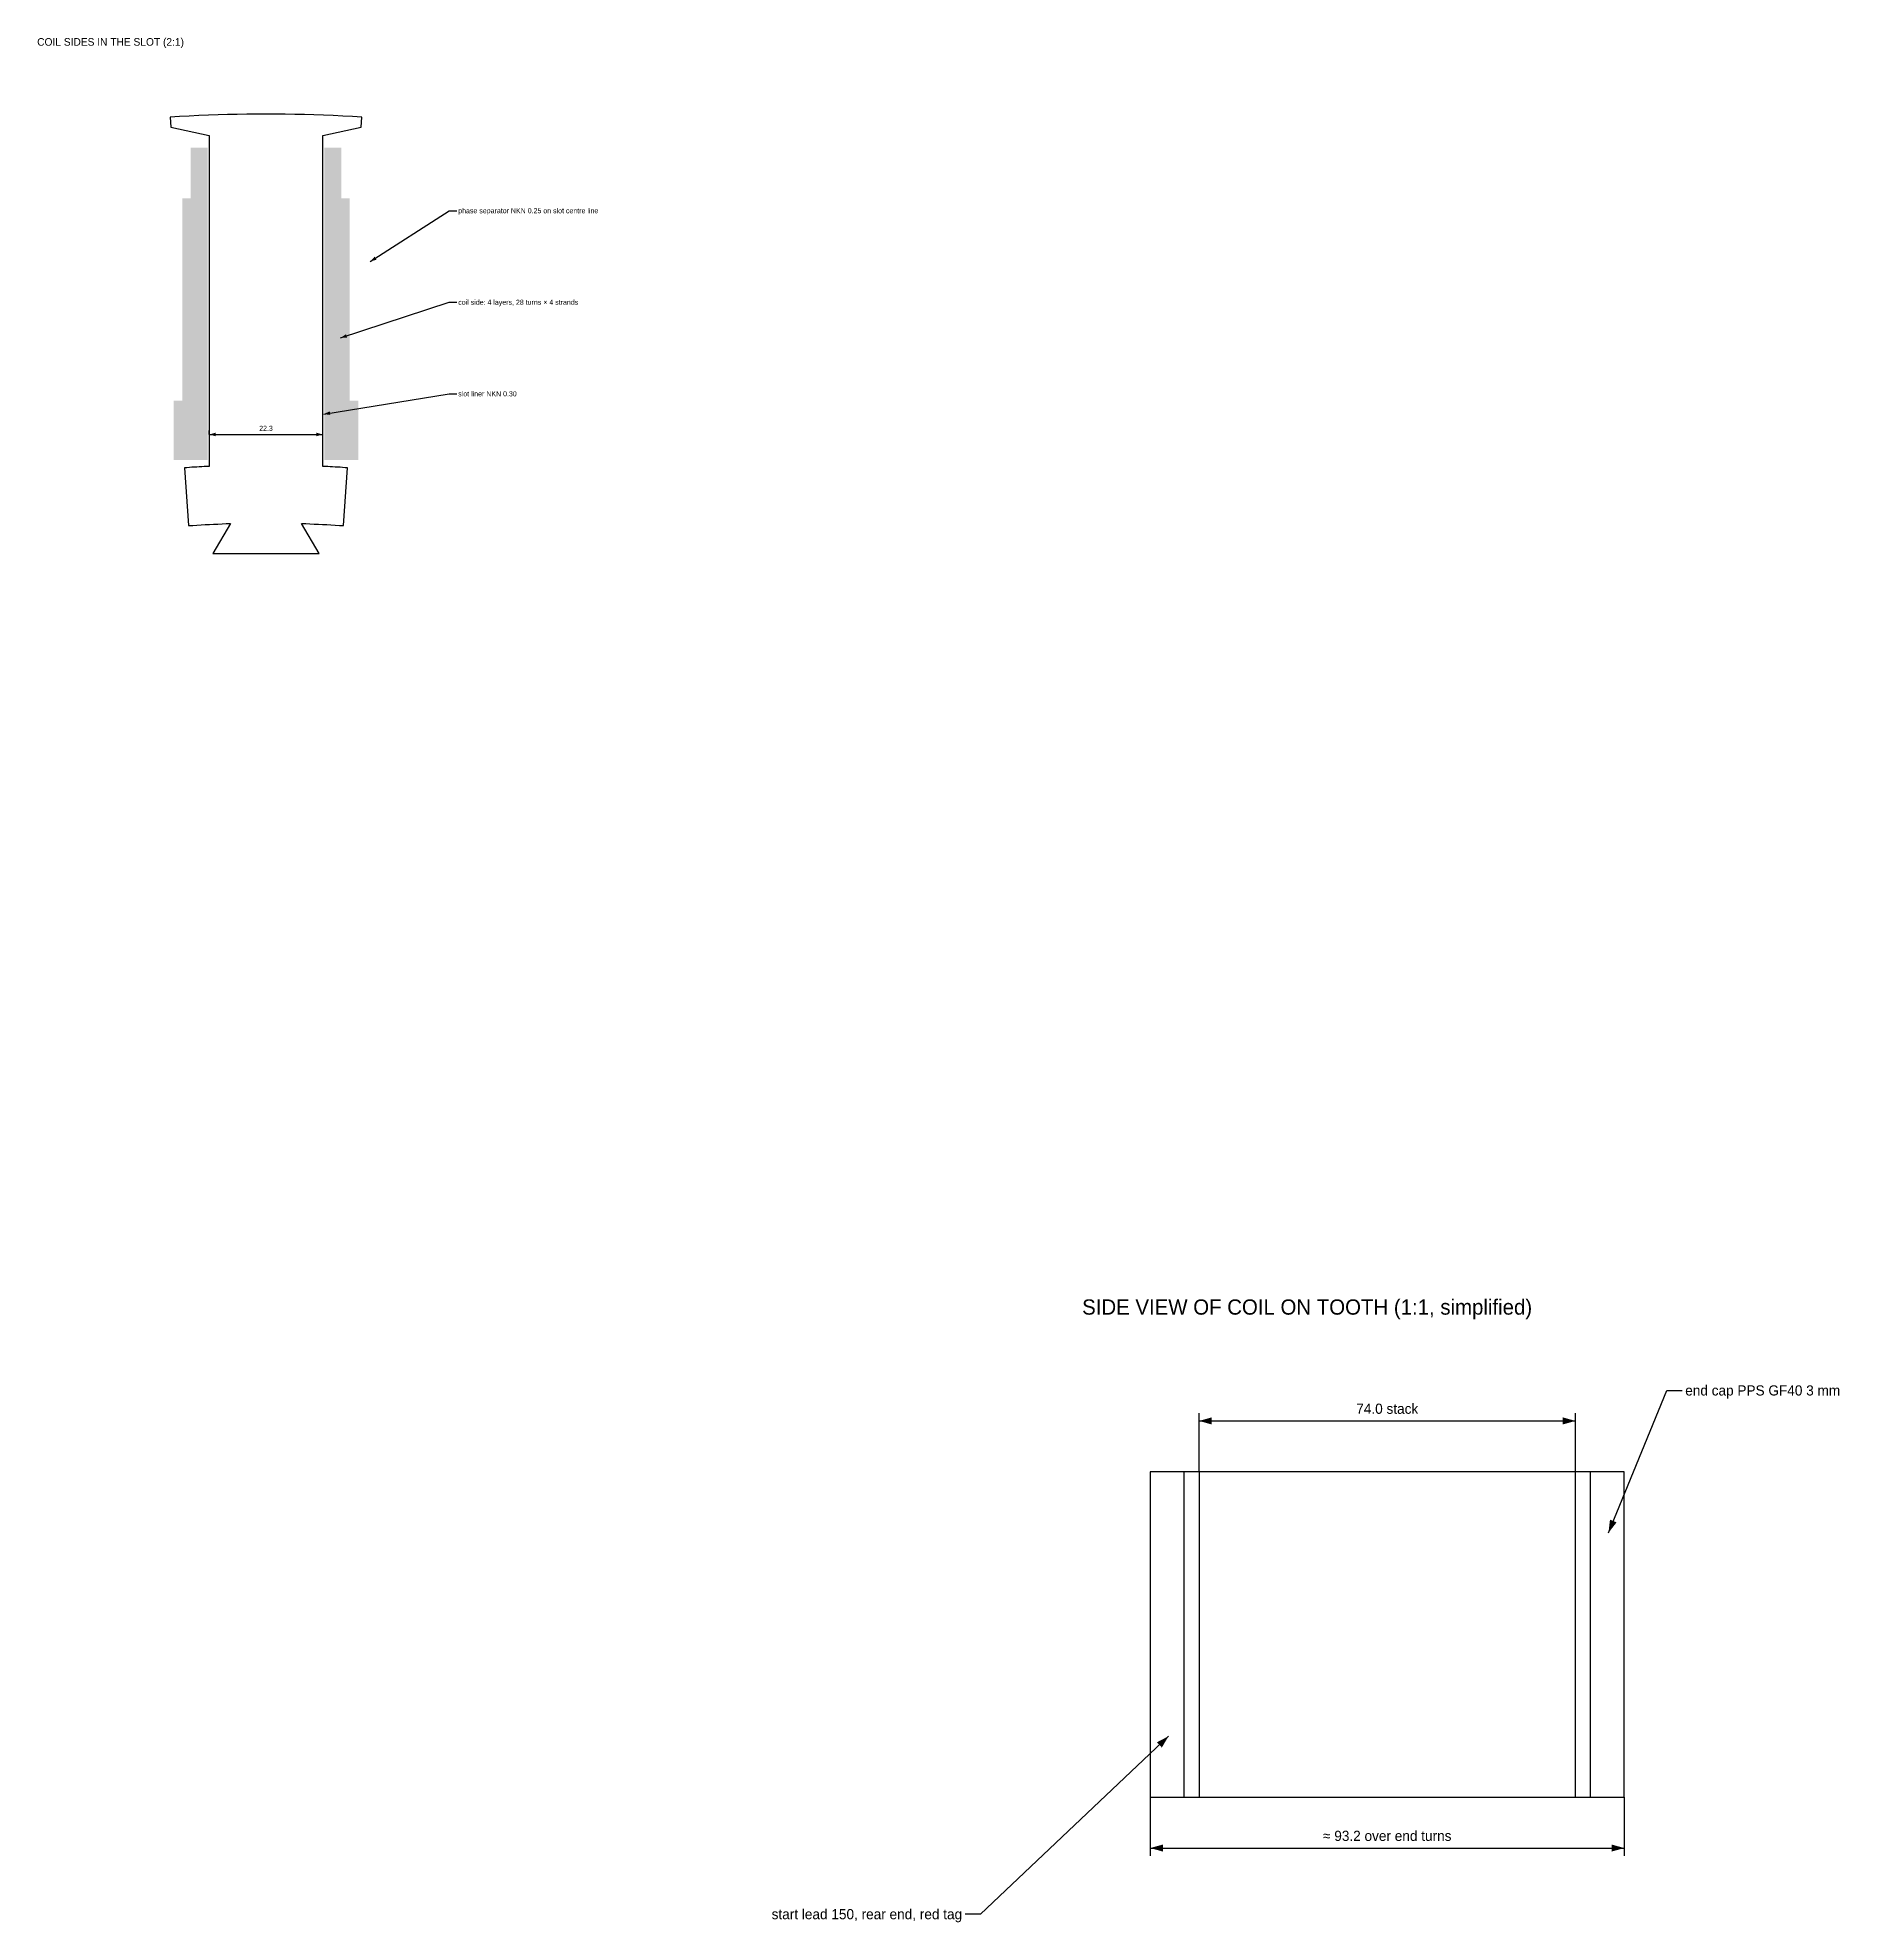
# Model space of a CAD drawing. Header units: millimetres. Extents: x -26 to 328, y -57 to 314.
import ezdxf
from ezdxf.enums import TextEntityAlignment as Align

# ---------------------------------------------------------------- set-up
doc = ezdxf.new("R2010")
doc.units = ezdxf.units.MM
for name, color, linetype in [('DIM', 3, 'Continuous'), ('OUTLINE', 7, 'Continuous'), ('TEXT', 3, 'Continuous')]:
    doc.layers.add(name, color=color, linetype=linetype)

msp = doc.modelspace()

# ---------------------------------------------------------------- hatches: boundary and pattern name
at = {"layer": 'DIM'}
for points in [[(5.7, 231), (4.04, 231), (4.04, 292.42), (5.7, 292.42)], [(7.36, 231), (5.7, 231), (5.7, 292.42), (7.36, 292.42)], [(30.36, 231), (32.02, 231), (32.02, 292.42), (30.36, 292.42)], [(32.02, 231), (33.68, 231), (33.68, 292.42), (32.02, 292.42)], [(4.04, 231), (2.38, 231), (2.38, 282.46), (4.04, 282.46)], [(33.68, 231), (35.34, 231), (35.34, 282.46), (33.68, 282.46)], [(39.36, 270), (40.6, 270.38), (40.22, 270.97)], [(33.51, 255), (34.81, 255.06), (34.59, 255.72)], [(2.38, 231), (0.72, 231), (0.72, 242.62), (2.38, 242.62)], [(35.34, 231), (37, 231), (37, 242.62), (35.34, 242.62)], [(30.21, 240), (31.5, 239.85), (31.39, 240.55)], [(7.71, 236), (8.96, 235.65), (8.96, 236.35)], [(30.01, 236), (28.76, 236.35), (28.76, 235.65)], [(202.36, 42), (204.86, 41.3), (204.86, 42.7)], [(276.36, 42), (273.86, 42.7), (273.86, 41.3)], [(282.86, 20), (284.46, 22.05), (283.16, 22.58)], [(196.36, -20), (194.06, -21.21), (195.03, -22.23)], [(192.76, -42), (195.26, -42.7), (195.26, -41.3)], [(285.96, -42), (283.46, -41.3), (283.46, -42.7)]]:
    msp.add_hatch(color=7, dxfattribs=at).paths.add_polyline_path(points)

# ---------------------------------------------------------------- linework, layer by layer
for p, q in [((39.36, 270), (54.86, 280)), ((54.86, 280), (56.36, 280)), ((33.51, 255), (54.86, 262)), ((54.86, 262), (56.36, 262)), ((30.21, 240), (54.86, 244)), ((54.86, 244), (56.36, 244)), ((7.71, 236), (7.71, 236.75)), ((7.71, 236), (30.01, 236)), ((30.01, 236), (30.01, 236.75)), ((282.86, 20), (294.36, 48)), ((294.36, 48), (297.36, 48)), ((202.36, 32), (202.36, 43.5)), ((202.36, 42), (276.36, 42)), ((276.36, 32), (276.36, 43.5)), ((196.36, -20), (159.36, -55)), ((192.76, -32), (192.76, -43.5)), ((285.96, -32), (285.96, -43.5)), ((192.76, -42), (285.96, -42)), ((159.36, -55), (156.36, -55))]:
    msp.add_line(p, q, dxfattribs=at)
at = {"layer": 'OUTLINE'}
for points in [[(18.86, 212.6), (29.32, 212.6), (25.86, 218.49), (26.69, 218.46), (27.51, 218.43), (28.34, 218.39), (29.16, 218.36), (29.99, 218.32), (30.81, 218.27), (31.64, 218.23), (32.46, 218.18), (33.29, 218.12), (34.11, 218.07), (34.91, 229.44), (34.42, 229.47), (33.93, 229.51), (33.44, 229.54), (32.95, 229.57), (32.46, 229.6), (31.97, 229.63), (31.48, 229.65), (30.99, 229.68), (30.5, 229.71), (30.01, 229.73), (30.01, 294.79), (37.58, 296.41), (37.72, 298.4), (35.84, 298.52), (33.95, 298.62), (32.07, 298.71), (30.18, 298.79), (28.3, 298.85), (26.41, 298.9), (24.52, 298.95), (22.64, 298.98), (20.75, 298.99), (18.86, 299), (16.97, 298.99), (15.09, 298.98), (13.2, 298.95), (11.31, 298.9), (9.43, 298.85), (7.54, 298.79), (5.65, 298.71), (3.77, 298.62), (1.88, 298.52), (0, 298.4), (0.14, 296.41), (7.71, 294.79), (7.71, 229.73), (7.22, 229.71), (6.73, 229.68), (6.24, 229.65), (5.75, 229.63), (5.26, 229.6), (4.77, 229.57), (4.29, 229.54), (3.8, 229.51), (3.31, 229.47), (2.82, 229.44), (3.61, 218.07), (4.44, 218.12), (5.26, 218.18), (6.09, 218.23), (6.91, 218.27), (7.74, 218.32), (8.56, 218.36), (9.39, 218.39), (10.21, 218.43), (11.04, 218.46), (11.86, 218.49), (8.4, 212.6)], [(192.76, -32), (285.96, -32), (285.96, 32), (192.76, 32)], [(199.36, -32), (279.36, -32), (279.36, 32), (199.36, 32)], [(202.36, -32), (276.36, -32), (276.36, 32), (202.36, 32)]]:
    msp.add_lwpolyline(points, close=True, dxfattribs=at)

# ---------------------------------------------------------------- texts
at = {"layer": 'DIM'}
for s, height, p in [('phase separator NKN 0.25 on slot centre line', 1, (56.66, 280)), ('coil side: 4 layers, 28 turns × 4 strands', 1, (56.66, 262)), ('slot liner NKN 0.30', 1, (56.66, 244)), ('end cap PPS GF40 3 mm', 2, (297.96, 48))]:
    msp.add_text(s, height=height, dxfattribs=at).set_placement(p, align=Align.MIDDLE_LEFT)
for s, height, p in [('22.3', 1, (18.86, 236.4)), ('74.0 stack', 2, (239.36, 42.8)), ('≈ 93.2 over end turns', 2, (239.36, -41.2))]:
    msp.add_text(s, height=height, dxfattribs=at).set_placement(p, align=Align.BOTTOM_CENTER)
msp.add_text('start lead 150, rear end, red tag', height=2, dxfattribs=at).set_placement((155.76, -55), align=Align.MIDDLE_RIGHT)
at = {"layer": 'TEXT'}
for s, height, p in [('COIL SIDES IN THE SLOT (2:1)', 1.5, (-26.14, 312)), ('SIDE VIEW OF COIL ON TOOTH (1:1, simplified)', 3, (179.36, 62))]:
    msp.add_text(s, height=height, dxfattribs=at).set_placement(p, align=Align.BOTTOM_LEFT)

doc.saveas('drawing.dxf')
